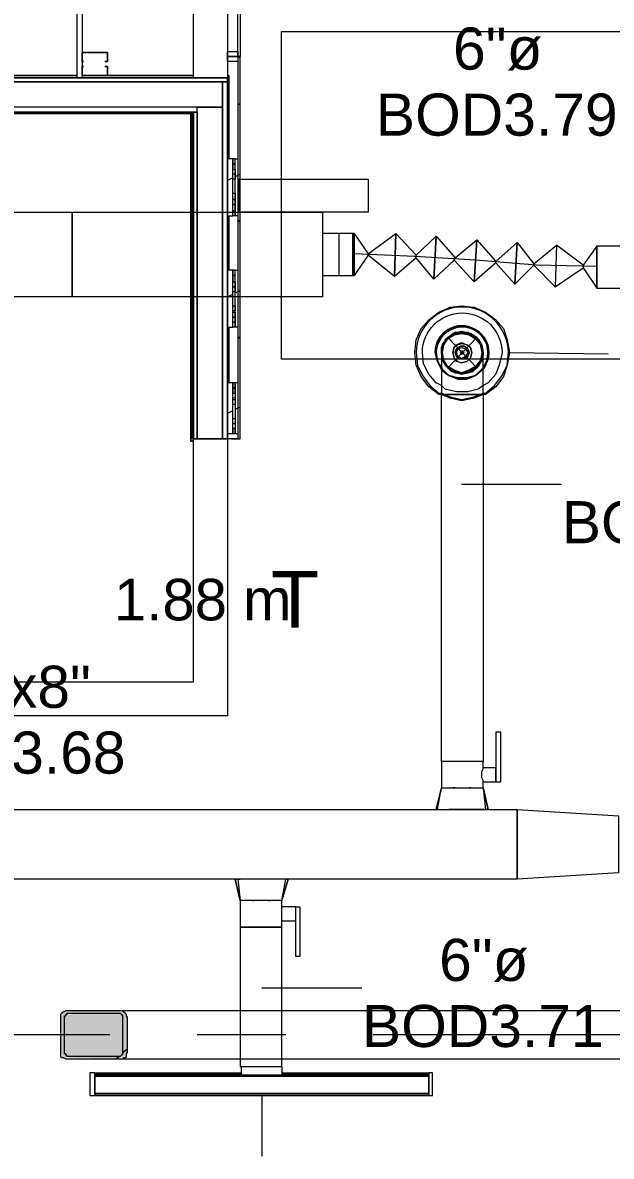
# Model space of a CAD drawing. Header units: metres. Extents: x 98 to 337, y -7 to 53.
# Drawn here: x 121.969 to 124.101, y 11.615 to 15.718 of the extents above; entities that cross this region are included whole.
import ezdxf

# ---------------------------------------------------------------- set-up
doc = ezdxf.new("R2010")
doc.units = ezdxf.units.M
doc.layers.add('HVAC - Ductos', color=5, linetype='Continuous', lineweight=0)
doc.layers.add('PDF_Text', color=7, linetype='Continuous', lineweight=0)
doc.layers.add('PDF_Geometry', color=7, linetype='Continuous', lineweight=0, true_color=0xaaaaaa)
doc.layers.add('PDF_Solid Fills', color=7, linetype='Continuous', lineweight=0, true_color=0xffffff)
doc.styles.add('PDF Helvetica', font='')
doc.styles.get('PDF Helvetica').set_extended_font_data('Helvetica')

msp = doc.modelspace()

# ---------------------------------------------------------------- hatches: boundary and pattern name
at = {"layer": 'PDF_Solid Fills', "lineweight": 0, "transparency": 33554559}
msp.add_hatch(color=256, dxfattribs=at).paths.add_polyline_path([(122.1067, 11.9858), (122.1112, 11.9858), (122.1112, 11.9721), (122.1249, 11.9721), (122.322, 11.9675), (122.322, 11.9721), (122.3358, 11.9766), (122.3449, 11.9812), (122.3494, 12.1233), (122.3449, 12.1233), (122.3449, 12.1324), (122.3358, 12.1416), (122.1158, 12.1416), (122.1112, 12.137), (122.1067, 12.1324)])

# ---------------------------------------------------------------- linework, layer by layer
at = {"layer": 'HVAC - Ductos', "lineweight": 0}
for points in [[(123.22, 15.1518), (123.22, 15.0327), (122.7527, 15.0327), (122.7527, 15.1518)], [(123.055, 14.7257), (122.1479, 14.7257), (122.1479, 15.0327), (123.055, 15.0327)], [(123.165, 14.8036), (123.165, 14.8082), (123.165, 14.8173), (123.165, 14.8265), (123.165, 14.8403), (123.165, 14.8585), (123.165, 14.8814), (123.165, 14.8998), (123.165, 14.9181), (123.165, 14.9319), (123.165, 14.9456), (123.165, 14.9502), (123.165, 14.9547), (123.165, 14.9502), (123.165, 14.9456), (123.165, 14.9319), (123.165, 14.9181), (123.165, 14.8998), (123.165, 14.8814), (123.165, 14.8585), (123.165, 14.8403), (123.165, 14.8265), (123.165, 14.8173), (123.165, 14.8082)], [(123.165, 14.9547), (123.165, 14.9502), (123.165, 14.9319), (123.165, 14.9089), (123.165, 14.8814), (123.165, 14.8494), (123.165, 14.8265), (123.165, 14.8127), (123.165, 14.8036), (123.165, 14.8127), (123.165, 14.8265), (123.165, 14.8494), (123.165, 14.8814), (123.165, 14.9089), (123.165, 14.9319), (123.165, 14.9502)], [(124.0493, 14.9089), (124.0493, 14.7578)], [(123.4858, 13.0442), (123.4858, 14.3729), (123.4766, 14.3729), (123.4399, 14.4004), (123.4124, 14.4371), (123.3941, 14.4783), (123.3896, 14.5241), (123.3941, 14.5699), (123.4124, 14.6111), (123.4399, 14.6432), (123.4766, 14.6707), (123.5178, 14.689), (123.5591, 14.6936), (123.6048, 14.689), (123.6461, 14.6707), (123.6827, 14.6432), (123.7103, 14.6111), (123.724, 14.5699), (123.7331, 14.5241), (123.724, 14.4783), (123.7103, 14.4371), (123.6827, 14.4004), (123.6461, 14.3729), (123.6369, 14.3729), (123.6369, 13.0442), (123.6323, 13.0442), (123.6278, 13.0442), (123.614, 13.0442), (123.6002, 13.0442), (123.582, 13.0442), (123.5591, 13.0442), (123.5407, 13.0442), (123.5224, 13.0442), (123.5086, 13.0442), (123.4949, 13.0442)], [(123.6232, 14.5699), (123.582, 14.5974), (123.5361, 14.5974), (123.4995, 14.5699), (123.4858, 14.5241), (123.4995, 14.4783), (123.5361, 14.4508), (123.582, 14.4508), (123.6232, 14.4783), (123.6369, 14.5241)], [(123.6278, 14.4966), (123.6094, 14.4737), (123.5865, 14.4599), (123.5591, 14.4508), (123.5316, 14.4599), (123.5086, 14.4737), (123.4949, 14.4966), (123.4903, 14.5241), (123.4949, 14.5516), (123.5086, 14.5745), (123.5316, 14.5882), (123.5591, 14.5928), (123.5865, 14.5882), (123.6094, 14.5745), (123.6278, 14.5516), (123.6323, 14.5241)], [(123.5361, 14.5928), (123.5316, 14.5928), (123.527, 14.5928), (123.5316, 14.5928)], [(123.5316, 14.5424), (123.527, 14.5241), (123.5316, 14.5424), (123.5407, 14.5516), (123.5591, 14.5608), (123.5774, 14.5516), (123.5911, 14.5424), (123.5957, 14.5241), (123.5911, 14.5424), (123.5774, 14.5516), (123.5591, 14.5562), (123.5453, 14.5516)], [(123.5407, 14.5378), (123.5361, 14.5241), (123.5407, 14.5378), (123.5545, 14.547), (123.5682, 14.547), (123.582, 14.5378), (123.5865, 14.5241), (123.582, 14.5378), (123.5682, 14.547), (123.5545, 14.547)], [(123.5728, 14.5103), (123.5591, 14.5011), (123.5453, 14.5103), (123.5407, 14.5241), (123.5453, 14.5378), (123.5591, 14.5424), (123.5728, 14.5378), (123.582, 14.5241)], [(123.5636, 14.5287), (123.5591, 14.5287), (123.5545, 14.5241), (123.5591, 14.5287), (123.5636, 14.5287), (123.5682, 14.5241), (123.5636, 14.5195), (123.5591, 14.5195), (123.5545, 14.5241), (123.5591, 14.5195), (123.5636, 14.5195), (123.5636, 14.5241)], [(123.4628, 14.5241), (123.472, 14.492), (123.4858, 14.4645), (123.472, 14.492)], [(123.5911, 14.5057), (123.5957, 14.5241), (123.5911, 14.5057), (123.5774, 14.492), (123.5591, 14.4874), (123.5407, 14.492), (123.5316, 14.5057), (123.527, 14.5241), (123.5316, 14.5057), (123.5453, 14.492), (123.5591, 14.4874), (123.5774, 14.492)], [(123.582, 14.5103), (123.5865, 14.5241), (123.582, 14.5103), (123.5682, 14.5011), (123.5545, 14.5011), (123.5407, 14.5103), (123.5361, 14.5241), (123.5407, 14.5103), (123.5545, 14.5011), (123.5682, 14.5011)], [(123.614, 14.4691), (123.5911, 14.4553), (123.5591, 14.4462), (123.5911, 14.4553), (123.614, 14.4691), (123.6323, 14.4966)], [(123.4903, 14.4645), (123.5132, 14.4416), (123.5453, 14.4325), (123.5774, 14.4325), (123.6094, 14.4416), (123.6323, 14.4645), (123.6369, 14.4691), (123.6323, 14.4645), (123.6094, 14.4416), (123.5774, 14.4325), (123.5453, 14.4325), (123.5132, 14.4416), (123.4903, 14.4645), (123.4858, 14.4691)], [(123.6323, 14.4599), (123.6094, 14.4416), (123.5774, 14.4279), (123.5453, 14.4279), (123.5132, 14.4416), (123.4858, 14.4599), (123.4858, 14.4645), (123.4858, 14.4599), (123.5132, 14.4416), (123.5453, 14.4279), (123.5774, 14.4279), (123.6094, 14.4416), (123.6323, 14.4599), (123.6369, 14.4645)], [(123.5361, 12.948), (123.5316, 12.948), (123.527, 12.948), (123.5316, 12.948)], [(123.5911, 12.948), (123.5865, 12.948)], [(123.6507, 12.8701), (123.6553, 12.8701), (123.6369, 12.948), (123.6553, 12.8701)], [(121.3553, 12.8701), (123.7607, 12.8701), (123.7607, 12.6181), (121.3553, 12.6181)], [(124.1272, 12.6411), (123.7607, 12.6181), (123.7607, 12.8701), (124.1272, 12.8472)], [(122.7435, 12.6181), (122.7389, 12.6181)], [(122.9314, 12.6181), (122.9268, 12.6181)], [(122.8031, 12.5402), (122.8076, 12.5402)], [(122.858, 12.5402), (122.8626, 12.5402), (122.8672, 12.5402), (122.8626, 12.5402)], [(122.9726, 12.3386), (122.9588, 12.3386), (122.9588, 12.5173), (122.9726, 12.5173)], [(122.212, 11.8346), (122.2303, 11.8346), (122.2303, 11.9171), (122.212, 11.9171)], [(123.4399, 11.8438), (123.4399, 11.9034), (122.2303, 11.9034), (122.2303, 11.908), (123.4399, 11.908), (123.4399, 11.9034), (122.2303, 11.9034), (122.2303, 11.8438)], [(123.4536, 11.8346), (123.4536, 11.9171), (123.4399, 11.9171), (123.4399, 11.8346)]]:
    msp.add_lwpolyline(points, close=True, dxfattribs=at)
for points in [[(121.4056, 14.7257), (121.4148, 14.7257), (119.7471, 14.7257), (119.7471, 15.0327), (119.7196, 15.0327), (119.7196, 14.7257), (119.7471, 14.7257), (119.7471, 15.0327), (122.1479, 15.0327), (122.1479, 14.7257), (121.5202, 14.7257), (121.5293, 14.7257)], [(123.1696, 14.9547), (123.165, 14.9547), (123.1147, 14.9547), (123.055, 14.9547), (123.055, 14.9456), (123.055, 14.9319), (123.055, 14.9181), (123.055, 14.8998), (123.055, 14.8814), (123.055, 14.8631), (123.055, 14.8448), (123.055, 14.8311), (123.055, 14.8219), (123.055, 14.8127), (123.055, 14.8036), (123.1147, 14.8036), (123.165, 14.8036), (123.1696, 14.8036), (123.1696, 14.8082), (123.1696, 14.8265), (123.1696, 14.8494), (123.1696, 14.8814), (123.1696, 14.9089), (123.1696, 14.9319), (123.1696, 14.9502), (123.1696, 14.9547), (123.1696, 14.9502), (123.1696, 14.9319), (123.1696, 14.9089), (123.1696, 14.8814), (123.1696, 14.8494), (123.1696, 14.8265), (123.1696, 14.8082), (123.1696, 14.8036)], [(123.1147, 14.9547), (123.1147, 14.9456), (123.1147, 14.9319), (123.1147, 14.9181), (123.1147, 14.8998), (123.1147, 14.8814), (123.1147, 14.8585), (123.1147, 14.8403), (123.1147, 14.8265), (123.1147, 14.8127), (123.1147, 14.8082), (123.1147, 14.8036)], [(123.22, 14.8769), (123.1696, 14.8036), (123.1696, 14.9547), (123.22, 14.8814), (123.3208, 14.9547), (123.3162, 14.799), (123.22, 14.8769), (123.22, 14.8814)], [(123.3941, 14.8677), (123.3162, 14.799), (123.3208, 14.9547), (123.3941, 14.8769), (123.4674, 14.9456), (123.4582, 14.7898), (123.3941, 14.8677), (123.3941, 14.8769)], [(123.5316, 14.8585), (123.4582, 14.7898), (123.4674, 14.9456), (123.5361, 14.8677), (123.614, 14.9319), (123.6048, 14.7806), (123.5316, 14.8585), (123.5361, 14.8677)], [(123.1147, 14.9319), (123.1147, 14.9181), (123.1147, 14.8998), (123.1147, 14.8814), (123.1147, 14.8585), (123.1147, 14.8403), (123.1147, 14.8265)], [(123.6827, 14.8494), (123.6048, 14.7806), (123.614, 14.9319), (123.6827, 14.854), (123.7607, 14.9227), (123.7515, 14.7715), (123.6827, 14.8494), (123.6827, 14.854)], [(123.8202, 14.8403), (123.7515, 14.7715), (123.7607, 14.9227), (123.8202, 14.8448), (123.9027, 14.9135), (123.8981, 14.7624), (123.8202, 14.8403), (123.8202, 14.8448)], [(124.0493, 14.8998), (124.0493, 14.8906), (124.0493, 14.8723), (124.0493, 14.854), (124.0493, 14.8357), (124.0493, 14.8127), (124.0493, 14.7944), (124.0493, 14.7806), (124.0493, 14.7669), (124.0493, 14.7624), (124.0493, 14.7578), (124.0493, 14.7624), (124.0493, 14.7669), (124.0493, 14.7806), (124.0493, 14.7944), (124.0493, 14.8127), (124.0493, 14.8357), (124.0493, 14.854), (124.0493, 14.8723), (124.0493, 14.8906), (124.0493, 14.8998), (124.0493, 14.9089), (123.9989, 14.8403), (123.9027, 14.9135), (123.8981, 14.7624), (123.9989, 14.8311)], [(123.9989, 14.8403), (123.9989, 14.8311), (124.0493, 14.7578), (124.3333, 14.7578), (124.3333, 14.7624), (124.3333, 14.7669), (124.3333, 14.7806), (124.3333, 14.7944), (124.3333, 14.8127), (124.3333, 14.8357), (124.3333, 14.854), (124.3333, 14.8723), (124.3333, 14.8906), (124.3333, 14.8998), (124.3333, 14.9089), (124.0493, 14.9089), (124.0493, 14.9044)], [(124.0493, 14.8357), (123.8294, 14.8403), (123.6094, 14.8585), (123.3896, 14.8723), (123.1696, 14.8814)], [(123.504, 14.5745), (123.4903, 14.5562), (123.4903, 14.5516), (123.4858, 14.5241), (123.4903, 14.5424), (123.4949, 14.5608), (123.5086, 14.5745), (123.5224, 14.5882), (123.5407, 14.5928), (123.5591, 14.5974), (123.5774, 14.5928), (123.5957, 14.5882), (123.614, 14.5745), (123.6232, 14.5608), (123.6323, 14.5424), (123.6323, 14.5241), (123.6323, 14.5057), (123.6232, 14.4874), (123.614, 14.4737), (123.5911, 14.4553), (123.5865, 14.4508)], [(123.6323, 14.4966), (123.6369, 14.5241), (123.6323, 14.4966), (123.6278, 14.492), (123.614, 14.4737), (123.5957, 14.4599), (123.5774, 14.4508), (123.5591, 14.4508), (123.5407, 14.4508), (123.5224, 14.4599), (123.5086, 14.4737), (123.4949, 14.4874), (123.4903, 14.5057), (123.4858, 14.5241), (123.4858, 14.5424), (123.4949, 14.5608), (123.5086, 14.5791), (123.5224, 14.5882), (123.5407, 14.5974), (123.5591, 14.5974), (123.582, 14.5974), (123.6002, 14.5882), (123.614, 14.5791), (123.6278, 14.5608), (123.6323, 14.5424), (123.6369, 14.5241), (123.6369, 14.5195)], [(123.4903, 14.5562), (123.4903, 14.5516), (123.4903, 14.5562), (123.4949, 14.5608), (123.5086, 14.5791), (123.5224, 14.5882), (123.5316, 14.5928), (123.5407, 14.5974), (123.5591, 14.602), (123.582, 14.5974), (123.5865, 14.5928), (123.5911, 14.5928), (123.6002, 14.5882), (123.614, 14.5791), (123.6278, 14.5608), (123.6278, 14.5562), (123.6323, 14.5516)], [(123.5865, 14.5928), (123.5591, 14.5974), (123.5361, 14.5928), (123.5591, 14.5974), (123.5865, 14.5928), (123.5911, 14.5928), (123.5591, 14.5974), (123.5316, 14.5928), (123.5086, 14.5791), (123.4903, 14.5516)], [(123.4949, 14.5562), (123.5086, 14.5745), (123.5316, 14.5882)], [(123.5086, 14.5791), (123.527, 14.5928)], [(123.5086, 14.5791), (123.614, 14.4691)], [(123.614, 14.5791), (123.5086, 14.4691)], [(123.5865, 14.5928), (123.5911, 14.5928)], [(123.6323, 14.5516), (123.614, 14.5791), (123.5911, 14.5928), (123.614, 14.5791)], [(123.5911, 14.5882), (123.614, 14.5745), (123.6278, 14.5562), (123.6323, 14.5516), (123.6369, 14.5241), (123.6323, 14.547)], [(123.614, 14.5745), (123.6278, 14.5562)], [(123.4903, 14.5516), (123.4858, 14.5424), (123.4858, 14.5241), (123.4858, 14.5149)], [(123.4903, 14.492), (123.4903, 14.4966), (123.4858, 14.5241), (123.4903, 14.547), (123.4858, 14.5241), (123.4858, 14.5195)], [(123.6278, 14.5562), (123.6323, 14.5516), (123.6323, 14.5424), (123.6369, 14.5241), (123.6369, 14.5149)], [(123.6278, 14.547), (123.6323, 14.5241), (123.6278, 14.4966)], [(123.4858, 14.5241), (123.4903, 14.4966), (123.4858, 14.5241)], [(123.4858, 14.5241), (123.4858, 14.5149), (123.4858, 14.4966), (123.4858, 14.4691), (123.4858, 14.4325), (123.4858, 14.3912), (123.4858, 14.3729), (123.4949, 14.3729), (123.5086, 14.3729), (123.5224, 14.3729), (123.5407, 14.3729), (123.5591, 14.3729), (123.582, 14.3729), (123.6002, 14.3729), (123.614, 14.3729), (123.6278, 14.3729), (123.6323, 14.3729), (123.6369, 14.3729), (123.6369, 14.4141), (123.6369, 14.4553), (123.6369, 14.4874), (123.6369, 14.5103), (123.6369, 14.5241)], [(123.4858, 14.5149), (123.4858, 14.5057), (123.4949, 14.4874), (123.5086, 14.4691), (123.5224, 14.4553), (123.5407, 14.4508), (123.5591, 14.4462), (123.582, 14.4508), (123.6002, 14.4553), (123.614, 14.4691), (123.6278, 14.4874), (123.6323, 14.5057), (123.6369, 14.5149)], [(123.5316, 14.4553), (123.5086, 14.4691), (123.4903, 14.4966), (123.5086, 14.4691), (123.5316, 14.4553), (123.5591, 14.4462), (123.5316, 14.4553), (123.5086, 14.4737), (123.4949, 14.492)], [(123.5361, 14.4508), (123.5316, 14.4553), (123.527, 14.4553)], [(123.5865, 14.4553), (123.5591, 14.4508), (123.5361, 14.4553)], [(123.6369, 14.4049), (123.6186, 14.3912), (123.582, 14.3821), (123.5407, 14.3821), (123.4995, 14.3912), (123.4858, 14.4049)], [(123.4858, 14.3775), (123.5178, 14.3637), (123.5591, 14.3546), (123.6048, 14.3637), (123.6369, 14.3775)], [(123.6369, 14.3729), (123.6048, 14.3591), (123.5591, 14.35), (123.5178, 14.3591), (123.4858, 14.3729)], [(123.6369, 14.3729), (123.6323, 14.3729), (123.6278, 14.3729), (123.614, 14.3729), (123.6002, 14.3729), (123.582, 14.3729), (123.5591, 14.3729), (123.5407, 14.3729), (123.5224, 14.3729), (123.5086, 14.3729), (123.4949, 14.3729), (123.4858, 14.3729)], [(123.472, 12.8701), (123.4858, 12.948), (123.4903, 12.948), (123.4949, 12.948), (123.5086, 12.948), (123.5224, 12.948), (123.5407, 12.948), (123.5591, 12.948), (123.582, 12.948), (123.6002, 12.948), (123.614, 12.948), (123.6278, 12.948), (123.6323, 12.948), (123.6369, 12.948), (123.6369, 12.9709), (123.6827, 12.9709), (123.7011, 12.9709), (123.7011, 13.1496), (123.6827, 13.1496), (123.6827, 12.9709), (123.6827, 12.9755), (123.6827, 12.9846), (123.6827, 12.9892), (123.6827, 12.9938), (123.6827, 13.003), (123.6827, 13.0076), (123.6827, 13.0122), (123.6827, 13.0167), (123.6827, 13.0213), (123.6369, 13.0213), (123.6369, 13.0442), (123.6323, 13.0442), (123.6278, 13.0442), (123.614, 13.0442), (123.6002, 13.0442), (123.582, 13.0442), (123.5591, 13.0442), (123.5407, 13.0442), (123.5224, 13.0442), (123.5086, 13.0442), (123.4949, 13.0442), (123.4858, 13.0442), (123.4858, 12.948), (123.4903, 12.948)], [(123.6369, 12.9709), (123.6369, 12.9755), (123.6323, 12.9846), (123.6323, 12.9892), (123.6323, 12.9984), (123.6323, 13.0076), (123.6369, 13.0167), (123.6369, 13.0213)], [(123.4674, 12.8701), (123.4858, 12.948), (123.4674, 12.8701)], [(123.6278, 12.948), (123.6323, 12.948), (123.6369, 12.948), (123.6461, 12.8701), (123.6323, 12.8701), (123.614, 12.8701), (123.6094, 12.8701), (123.6048, 12.8701), (123.5957, 12.8701), (123.582, 12.8701), (123.5774, 12.8701), (123.5728, 12.8701), (123.5499, 12.8701), (123.5453, 12.8701), (123.5407, 12.8701), (123.527, 12.8701), (123.5178, 12.8701), (123.5132, 12.8701)], [(123.5591, 12.948), (123.5636, 12.948)], [(123.4674, 12.8701), (123.472, 12.8701), (123.4766, 12.8701), (123.4858, 12.8701)], [(123.4903, 12.8701), (123.5086, 12.8701)], [(122.7389, 12.6181), (122.7573, 12.5402), (122.7389, 12.6181)], [(122.8168, 12.6181), (122.8122, 12.6181), (122.7985, 12.6181), (122.7893, 12.6181), (122.7847, 12.6181), (122.7801, 12.6181), (122.7618, 12.6181), (122.7481, 12.6181), (122.7573, 12.5402)], [(122.7527, 12.6181), (122.7573, 12.6181)], [(122.9084, 12.5402), (122.9038, 12.5402), (122.8993, 12.5402), (122.8901, 12.5402), (122.8718, 12.5402), (122.8534, 12.5402), (122.8352, 12.5402), (122.8168, 12.5402), (122.7985, 12.5402), (122.7801, 12.5402), (122.7664, 12.5402), (122.7618, 12.5402), (122.7573, 12.5402), (122.7573, 12.444), (122.7573, 11.94), (122.7618, 11.94), (122.7664, 11.94), (122.7801, 11.94), (122.7985, 11.94), (122.8168, 11.94), (122.8352, 11.94), (122.8534, 11.94), (122.8718, 11.94), (122.8901, 11.94), (122.8993, 11.94), (122.9084, 11.94), (122.9084, 11.908), (122.8993, 11.908), (122.8856, 11.908), (122.8718, 11.908), (122.8534, 11.908), (122.8352, 11.908), (122.8168, 11.908), (122.7985, 11.908), (122.7801, 11.908), (122.771, 11.908), (122.7618, 11.908), (122.7618, 11.94), (122.771, 11.94), (122.7801, 11.94), (122.7985, 11.94), (122.8168, 11.94), (122.8352, 11.94), (122.8534, 11.94), (122.8718, 11.94), (122.8856, 11.94), (122.8993, 11.94), (122.9084, 11.94), (122.9084, 12.444), (122.8993, 12.444), (122.8901, 12.444), (122.8718, 12.444), (122.8534, 12.444), (122.8352, 12.444), (122.8168, 12.444), (122.7985, 12.444), (122.7801, 12.444), (122.7664, 12.444), (122.7618, 12.444), (122.7573, 12.444), (122.7618, 12.444), (122.7664, 12.444), (122.7801, 12.444), (122.7985, 12.444), (122.8168, 12.444), (122.8352, 12.444), (122.8534, 12.444), (122.8718, 12.444), (122.8901, 12.444), (122.8993, 12.444), (122.9084, 12.444), (122.9084, 12.4669), (122.9588, 12.4669), (122.9588, 12.4715), (122.9588, 12.476), (122.9588, 12.4806), (122.9588, 12.4852), (122.9588, 12.4944), (122.9588, 12.499), (122.9588, 12.5036), (122.9588, 12.5082), (122.9588, 12.5127), (122.9588, 12.5173), (122.9084, 12.5173), (122.9084, 12.5402), (122.9314, 12.6181), (122.9084, 12.5402), (122.9222, 12.6181), (122.9176, 12.6181), (122.9084, 12.6181)], [(122.9038, 12.6181), (122.8901, 12.6181), (122.881, 12.6181), (122.8764, 12.6181), (122.8672, 12.6181), (122.8534, 12.6181), (122.8489, 12.6181), (122.8443, 12.6181), (122.8214, 12.6181)], [(122.9084, 12.4669), (122.9084, 12.4715), (122.9084, 12.4806), (122.9084, 12.4898), (122.9084, 12.499), (122.9084, 12.5036), (122.9084, 12.5127), (122.9084, 12.5173)], [(122.2303, 11.885), (122.2303, 11.8942), (122.2303, 11.9125), (122.2303, 11.9171), (122.7618, 11.9171)], [(122.7618, 11.9125), (122.2303, 11.9125)], [(122.9084, 11.9171), (123.4399, 11.9171), (123.4399, 11.9125), (123.4399, 11.8942), (123.4399, 11.885)], [(123.4399, 11.9125), (122.9084, 11.9125)], [(122.2303, 11.8896), (122.2303, 11.8942), (122.2303, 11.8988)], [(123.4399, 11.8621), (123.4399, 11.8575), (123.4399, 11.853), (123.4399, 11.8346), (123.4399, 11.8392), (122.2303, 11.8392), (122.2303, 11.8346), (122.2303, 11.853), (122.2303, 11.8575), (122.2303, 11.8621)], [(123.4399, 11.8988), (123.4399, 11.8942), (123.4399, 11.8896)], [(122.2303, 11.8484), (122.2303, 11.853), (122.2303, 11.8575)], [(122.2303, 11.8346), (123.4399, 11.8346)], [(123.4399, 11.8575), (123.4399, 11.853), (123.4399, 11.8484)]]:
    msp.add_lwpolyline(points, dxfattribs=at)
for points in [[(123.6369, 14.3775), (123.6461, 14.3775), (123.6782, 14.4049), (123.7057, 14.4416), (123.724, 14.4783), (123.7285, 14.5241, 0.98636), (123.3941, 14.5241), (123.3987, 14.4783), (123.417, 14.4416), (123.4445, 14.4049), (123.4766, 14.3775), (123.4858, 14.3775)], [(123.4858, 14.4049), (123.4674, 14.4141), (123.4399, 14.4462), (123.4216, 14.4829), (123.417, 14.5241, -0.994569), (123.7057, 14.5241), (123.6965, 14.4829), (123.6827, 14.4462), (123.6553, 14.4141), (123.6369, 14.4049)]]:
    msp.add_lwpolyline(points, format="xyb", dxfattribs=at)
msp.add_lwpolyline([(123.6553, 14.5241, 1.009867), (123.4628, 14.5241, -1.404423), (123.6369, 14.4645), (123.6507, 14.492), (123.6553, 14.5241), (123.6507, 14.492), (123.6369, 14.4691, 1.368419), (123.4674, 14.5241), (123.472, 14.492), (123.4858, 14.4691, -1.368419)], format="xyb", close=True, dxfattribs=at)
at = {"layer": 'PDF_Geometry', "lineweight": 0}
for points in [[(122.7114, 19.2798), (122.7114, 15.5183), (122.7114, 15.5046), (122.7114, 14.2125), (122.6931, 14.2125), (122.6931, 15.5046), (122.7114, 15.5046), (118.6841, 15.5046), (118.6841, 15.5183), (118.6749, 15.5275), (118.6749, 15.2251), (118.6749, 15.5275), (118.6841, 15.5275), (118.6749, 15.5275), (118.6841, 15.5183), (118.6841, 19.2798)], [(118.8078, 19.2798), (118.8078, 15.5183), (122.5877, 15.5183), (122.7114, 15.5183), (118.6841, 15.5183), (118.8078, 15.5183), (119.2156, 15.5183), (119.2339, 15.5183), (122.1662, 15.5183), (119.2339, 15.5183), (119.2339, 19.2798)], [(119.2156, 19.2798), (119.2156, 15.5183), (118.8078, 15.5183), (122.5877, 15.5183), (122.1846, 15.5183), (122.1662, 15.5183), (122.1662, 19.2798)], [(122.1846, 19.2798), (122.1846, 15.5183), (122.5877, 15.5183), (122.5877, 19.2798)], [(122.7573, 15.5962), (122.7481, 15.5962), (122.7481, 16.8241), (122.7573, 16.8241), (122.7573, 15.5962), (122.7481, 15.5962), (122.7481, 14.2125), (122.7114, 14.2125), (122.7114, 13.2091), (122.5877, 13.2091), (118.6841, 13.2091), (118.6841, 13.3329), (118.6841, 14.2125), (118.8078, 14.2125), (118.8078, 15.3946), (118.8078, 14.2125), (118.8078, 15.3946), (118.7895, 15.3946), (118.7895, 14.2125), (118.8078, 14.2125), (118.8078, 15.3946), (119.8525, 15.3946), (119.8525, 15.3901), (119.8525, 15.3855)], [(120.7596, 13.3329), (122.5877, 13.3329), (122.5877, 14.2125), (122.7114, 14.2125), (122.7114, 14.2308), (122.7481, 14.2308), (122.7481, 14.2125), (122.7573, 14.2125), (122.7573, 15.5962), (122.7481, 15.5916)], [(118.6337, 14.2125), (118.652, 14.2125), (118.6658, 14.2125), (118.6841, 14.2125), (118.6841, 15.5046), (118.6979, 15.5046), (122.6931, 15.5046), (122.6931, 15.4129), (122.6931, 14.2125), (122.6015, 14.2125), (122.6015, 15.4129), (122.6931, 15.4129), (118.6979, 15.4129), (118.6979, 15.5046), (118.6979, 14.2125), (118.6841, 14.2125), (118.6841, 15.5183), (118.6841, 15.2251)], [(118.6841, 14.2125), (118.6841, 15.5183), (122.7114, 15.5183), (122.716, 15.5275), (122.716, 15.2251), (122.716, 15.5275), (122.7114, 15.5275), (122.716, 15.5275), (122.7114, 15.5183), (122.7114, 14.2125), (122.7114, 15.5183), (122.7114, 15.2251)], [(122.7481, 14.4141), (122.7389, 14.4141), (122.7389, 14.2308), (122.7298, 14.2308), (122.7389, 14.2308), (122.7389, 14.2492), (122.7298, 14.2492), (122.7298, 14.2308), (122.7298, 14.4141), (122.7298, 14.3958), (122.7298, 14.3775), (122.7389, 14.3775), (122.7389, 14.3958), (122.7298, 14.3958), (122.7389, 14.3958), (122.7389, 14.4141), (122.7298, 14.4141), (122.7114, 14.4141), (122.7114, 14.6157), (122.7298, 14.6157), (122.7298, 14.8219), (122.7298, 14.8036), (122.7298, 14.7806), (122.7389, 14.7806), (122.7389, 14.8036), (122.7298, 14.8036), (122.7389, 14.8036), (122.7389, 14.8219), (122.7298, 14.8219), (122.7114, 14.8219), (122.7114, 15.0189), (122.7298, 15.0189), (122.7298, 15.2251), (122.7298, 15.2068), (122.7298, 15.1884), (122.7389, 15.1884), (122.7389, 15.2068), (122.7298, 15.2068), (122.7389, 15.2068), (122.7389, 15.2251), (122.7298, 15.2251), (122.7114, 15.2251), (122.7114, 15.5183), (122.7114, 15.3946), (122.7114, 14.2125), (122.5831, 14.2125), (122.5831, 15.3946), (122.5785, 15.3901), (120.7596, 15.3901), (122.5785, 15.3901), (122.5785, 14.2034), (122.5877, 14.2034), (122.5785, 14.2034), (122.5785, 15.3901), (122.5831, 15.3946), (120.7596, 15.3946)], [(122.5831, 15.3946), (122.5831, 14.2125)], [(122.5831, 14.2125), (122.5831, 15.3946)], [(122.7573, 15.4267), (122.7527, 15.4221), (122.7481, 15.4221)], [(122.7481, 15.0189), (122.7389, 15.0189), (122.7389, 15.2251), (122.7481, 15.2251)], [(122.7298, 15.1563), (122.7114, 15.1472)], [(122.7389, 15.1701), (122.7389, 15.1518), (122.7298, 15.1518), (122.7298, 15.1701)], [(122.7573, 15.1701), (122.7481, 15.1655), (122.7389, 15.1609)], [(122.7114, 15.0189), (122.7114, 14.8219)], [(122.7573, 15.0006), (122.7527, 15.0006), (122.7481, 14.996)], [(122.7481, 14.6157), (122.7389, 14.6157), (122.7389, 14.8219), (122.7481, 14.8219)], [(122.7298, 14.7348), (122.7114, 14.7257)], [(122.7573, 14.7486), (122.7481, 14.744), (122.7389, 14.7394)], [(122.7114, 14.6157), (122.7114, 14.4141)], [(122.7573, 14.5791), (122.7527, 14.5791), (122.7481, 14.5745)], [(122.7573, 14.3271), (122.7481, 14.3225), (122.7389, 14.3179)], [(122.7298, 14.3133), (122.7114, 14.3042)], [(122.7252, 14.2125), (122.7298, 14.2125), (122.7389, 14.2125), (122.7573, 14.2125)], [(126.0011, 12.1416), (122.3174, 12.1416)], [(122.2854, 12.0546), (121.0162, 12.0546)], [(122.9222, 12.0546), (122.6015, 12.0546)], [(124.5074, 12.0546), (123.2383, 12.0546)], [(122.3312, 11.9904), (122.3494, 12.0042)], [(122.3082, 11.9675), (122.3174, 11.9766)], [(122.3174, 11.9675), (126.0011, 11.9675)]]:
    msp.add_lwpolyline(points, dxfattribs=at)
at = {"layer": 'PDF_Geometry', "color": 232, "lineweight": 9, "true_color": 0xe91e64}
msp.add_lwpolyline([(122.907, 15.6859), (124.9682, 15.6859), (124.9682, 14.5008), (122.907, 14.5008)], close=True, dxfattribs=at)
at = {"layer": 'PDF_Geometry', "lineweight": 0}
for points in [[(122.1846, 15.6053), (122.1846, 15.6099), (122.2762, 15.6099), (122.2762, 15.6053), (122.2762, 15.5779), (122.267, 15.5779), (122.2762, 15.5779), (122.2762, 15.6053), (122.2762, 15.6099), (122.1846, 15.6099), (122.1846, 15.6053), (122.1846, 15.5779)], [(122.7114, 15.5962), (122.7114, 15.6145), (122.7481, 15.6145), (122.7481, 15.5962)], [(122.7481, 15.5779), (122.7114, 15.5779), (122.7114, 15.5962), (122.7481, 15.5962)], [(122.1891, 15.5779), (122.1846, 15.5779)], [(122.1846, 15.5321), (122.1846, 15.5275), (122.2716, 15.5275), (122.2762, 15.5275), (122.2762, 15.5321), (122.2762, 15.5595), (122.267, 15.5595), (122.2762, 15.5595), (122.2762, 15.5321), (122.2762, 15.5275), (122.2716, 15.5275), (122.1846, 15.5275), (122.1846, 15.5321), (122.1846, 15.5595)], [(122.1891, 15.5595), (122.1846, 15.5595)], [(122.1662, 15.5275), (119.2339, 15.5275)], [(122.5877, 15.5275), (122.1846, 15.5275)], [(120.7413, 15.4129), (120.7413, 15.3946), (122.6015, 15.3946), (122.6015, 15.4129)], [(122.6015, 15.3946), (122.5831, 15.3946), (120.7917, 15.3946), (122.5831, 15.3946), (120.7596, 15.3946), (120.7596, 13.342), (120.7596, 15.3946), (120.7596, 13.2549), (120.7413, 13.2549), (120.7413, 15.3946)], [(122.5877, 15.3946), (122.5877, 14.2125), (122.5831, 14.2125), (122.5831, 15.3946)], [(122.5877, 14.2125), (122.5877, 15.3946), (122.6015, 15.3946), (122.6015, 14.2125)], [(122.7389, 15.1884), (122.7389, 15.1701), (122.7298, 15.1701), (122.7298, 15.1884)], [(122.7389, 15.1014), (122.7389, 15.0785), (122.7298, 15.0785), (122.7298, 15.1014)], [(122.7389, 15.0785), (122.7389, 15.0601), (122.7298, 15.0601), (122.7298, 15.0785)], [(122.7298, 15.0601), (122.7389, 15.0601), (122.7389, 15.0373), (122.7298, 15.0373)], [(122.7389, 15.0373), (122.7389, 15.0189), (122.7298, 15.0189), (122.7298, 15.0373)], [(122.716, 15.0189), (122.716, 14.8219)], [(122.7389, 14.7806), (122.7389, 14.7624), (122.7298, 14.7624), (122.7298, 14.7806)], [(122.7389, 14.7624), (122.7389, 14.744), (122.7298, 14.744), (122.7298, 14.7624)], [(122.7389, 14.6936), (122.7389, 14.6753), (122.7298, 14.6753), (122.7298, 14.6936)], [(122.7389, 14.6707), (122.7389, 14.6524), (122.7298, 14.6524), (122.7298, 14.6707)], [(122.7298, 14.6524), (122.7389, 14.6524), (122.7389, 14.634), (122.7298, 14.634)], [(122.7389, 14.6524), (122.7389, 14.634), (122.7298, 14.634), (122.7298, 14.6524)], [(122.716, 14.6157), (122.716, 14.4141)], [(122.7389, 14.634), (122.7389, 14.6157), (122.7298, 14.6157), (122.7298, 14.634)], [(122.7389, 14.3775), (122.7389, 14.3591), (122.7298, 14.3591), (122.7298, 14.3775)], [(122.7389, 14.3546), (122.7389, 14.3362), (122.7298, 14.3362), (122.7298, 14.3546)], [(122.7389, 14.2859), (122.7389, 14.2675), (122.7298, 14.2675), (122.7298, 14.2859)], [(122.7389, 14.2675), (122.7389, 14.2492), (122.7298, 14.2492), (122.7298, 14.2675)], [(122.3174, 11.9675), (122.322, 11.9675), (122.3312, 11.9675), (122.3358, 11.9721), (122.3403, 11.9721), (122.3449, 11.9766), (122.3449, 11.9858), (122.3494, 11.9904), (122.3494, 12.1187), (122.3449, 12.1233), (122.3449, 12.1279), (122.3403, 12.1324), (122.3358, 12.137), (122.3312, 12.1416), (122.322, 12.1416), (122.3174, 12.1416), (122.1387, 12.1416), (122.1295, 12.1416), (122.1249, 12.1416), (122.1158, 12.137), (122.1112, 12.1324), (122.1067, 12.1279), (122.1067, 12.1233), (122.1067, 12.1187), (122.1067, 11.9904), (122.1067, 11.9858), (122.1067, 11.9766), (122.1112, 11.9721), (122.1158, 11.9721), (122.1249, 11.9675), (122.1295, 11.9675), (122.1387, 11.9675)], [(122.3312, 12.1187), (122.3312, 11.9904), (122.3312, 11.9858), (122.3266, 11.9812), (122.322, 11.9766), (122.3174, 11.9766), (122.1387, 11.9766), (122.1341, 11.9766), (122.1295, 11.9766), (122.1295, 11.9812), (122.1249, 11.9812), (122.1249, 11.9858), (122.1204, 11.9858), (122.1204, 11.9904), (122.1204, 12.1187), (122.1204, 12.1233), (122.1249, 12.1233), (122.1249, 12.1279), (122.1295, 12.1279), (122.1295, 12.1324), (122.1341, 12.1324), (122.1387, 12.1324), (122.3174, 12.1324), (122.322, 12.1324), (122.3266, 12.1279), (122.3312, 12.1233)]]:
    msp.add_lwpolyline(points, close=True, dxfattribs=at)
at = {"layer": 'PDF_Geometry', "color": 7, "lineweight": 0}
for points in [[(123.7331, 14.5241), (124.0905, 14.5195)], [(123.5591, 14.0476), (123.921, 14.0476)], [(122.8352, 12.2241), (123.1971, 12.2241)], [(122.8352, 11.8346), (122.8352, 11.6147)]]:
    msp.add_lwpolyline(points, dxfattribs=at)

# ---------------------------------------------------------------- texts
at = {"layer": 'PDF_Text', "lineweight": 0, "attachment_point": 4, "style": 'PDF Helvetica'}
for s, insert, char_height in [('6"ø', (123.5279, 15.6226), 0.15242), ('BOD3.79', (123.2484, 15.3844), 0.15242), ('BOD3.69', (123.9219, 13.909), 0.15242), ('1.88 m', (122.2999, 13.6289), 0.15053), ('T', (122.8681, 13.6305), 0.2054), ('10"x8"', (121.6035, 13.3134), 0.15242), ('BOD3.68', (121.4661, 13.0751), 0.15242), ('6"ø', (123.4775, 12.3237), 0.15242), ('BOD3.71', (123.198, 12.0855), 0.15242)]:
    msp.add_mtext(s, dxfattribs=dict(at, insert=insert, char_height=char_height))

doc.saveas('drawing.dxf')
